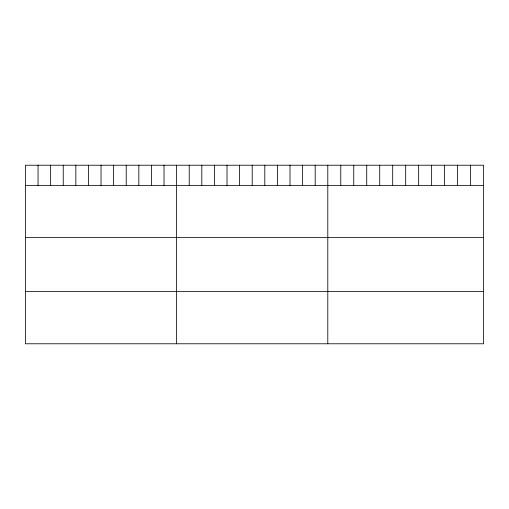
<?xml version="1.0" encoding="UTF-8"?>
<svg xmlns="http://www.w3.org/2000/svg" width="509" height="509" viewBox="0 0 509 509"><rect width="100%" height="100%" fill="white"/><g stroke="black" fill="none" stroke-linecap="round" stroke-linejoin="round"><path stroke-width="0.76" d="M483.55 185.365L483.55 343.779L25.45 343.779L25.45 165.221L483.55 165.221L483.55 185.365L25.45 185.365M25.45 237.639L483.55 237.639M25.45 291.504L483.55 291.504M470.57 165.221L470.57 185.365M457.591 165.221L457.591 185.365M444.611 165.221L444.611 185.365M431.632 165.221L431.632 185.365M418.652 165.221L418.652 185.365M405.673 165.221L405.673 185.365M392.694 165.221L392.694 185.365M379.714 165.221L379.714 185.365M366.734 165.221L366.734 185.365M353.755 165.221L353.755 185.365M340.776 165.221L340.776 185.365M327.796 165.221L327.796 343.779M315.198 165.221L315.198 185.365M302.601 165.221L302.601 185.365M290.003 165.221L290.003 185.365M277.405 165.221L277.405 185.365M264.807 165.221L264.807 185.365M252.209 165.221L252.209 185.365M239.612 165.221L239.612 185.365M227.014 165.221L227.014 185.365M214.416 165.221L214.416 185.365M201.819 165.221L201.819 185.365M189.221 165.221L189.221 185.365M176.623 165.221L176.623 343.779M164.025 165.221L164.025 185.365M151.428 165.221L151.428 185.365M138.83 165.221L138.83 185.365M126.232 165.221L126.232 185.365M113.634 165.221L113.634 185.365M101.037 165.221L101.037 185.365M88.439 165.221L88.439 185.365M75.841 165.221L75.841 185.365M63.243 165.221L63.243 185.365M50.645 165.221L50.645 185.365M38.048 165.221L38.048 185.365"/></g></svg>
